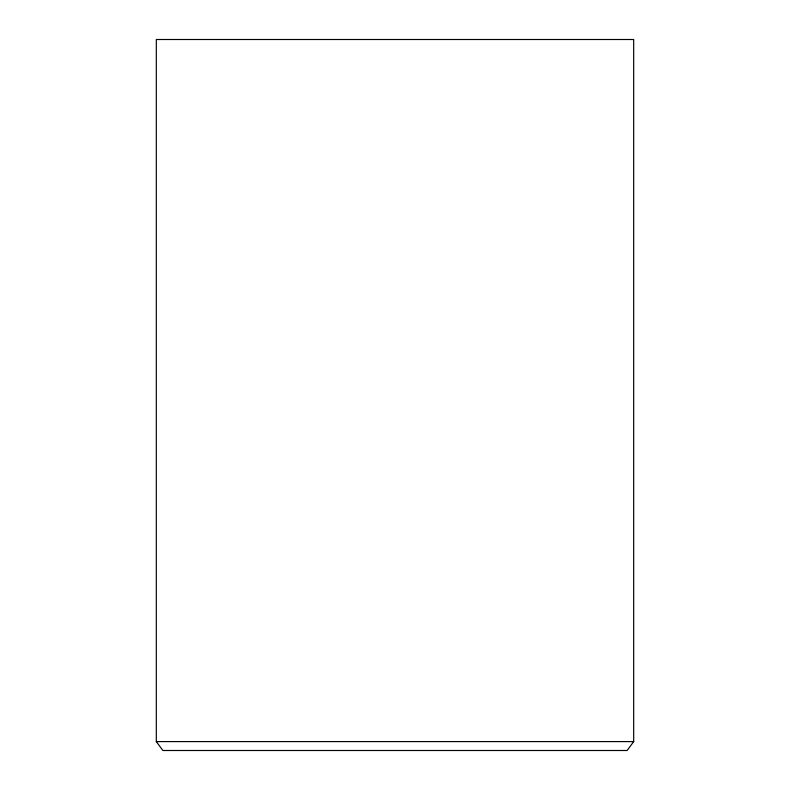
<?xml version="1.0" encoding="UTF-8"?>
<svg xmlns="http://www.w3.org/2000/svg" width="790" height="790" viewBox="0 0 790 790"><rect width="100%" height="100%" fill="white"/><g stroke="black" fill="none" stroke-linecap="round" stroke-linejoin="round"><path stroke-width="1.19" d="M633.679 741.593L627.142 750.5L162.858 750.5L156.321 741.593L156.321 39.5L633.679 39.5L633.679 741.593L156.321 741.593"/></g></svg>
